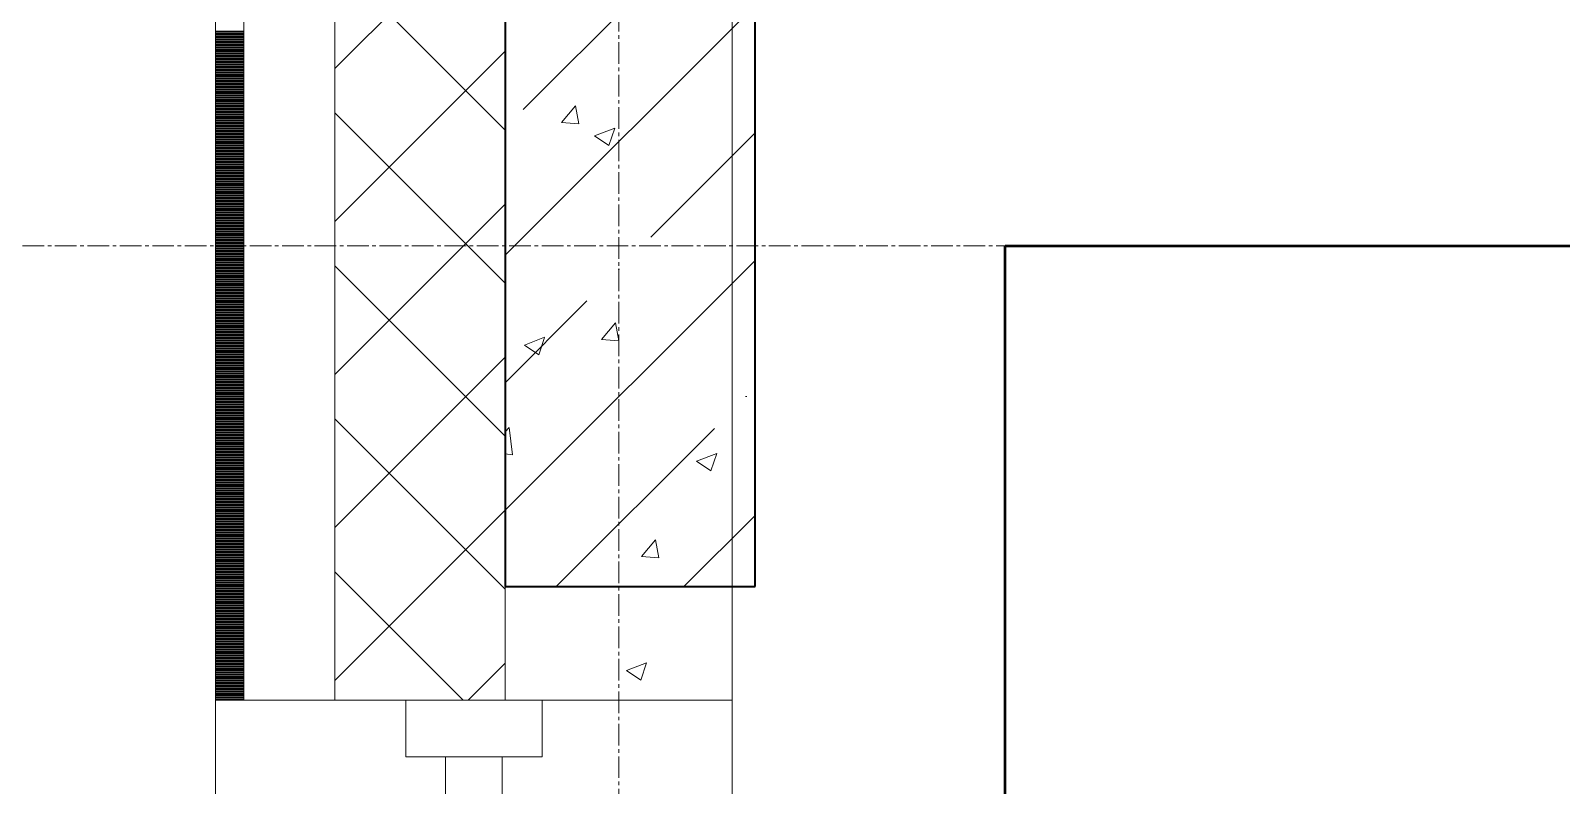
# Model space of a CAD drawing. Header units: millimetres. Extents: x -24360 to 609566, y -391049 to 148426.
# Drawn here: x 193512 to 194859, y 11879 to 12544 of the extents above; entities that cross this region are included whole.
import ezdxf

# ---------------------------------------------------------------- set-up
doc = ezdxf.new("R2010")
doc.units = ezdxf.units.MM
doc.linetypes.add('CENTER2', pattern=[28.575, 19.05, -3.175, 3.175, -3.175])
doc.linetypes.add('HIDDEN2', pattern=[4.7625, 3.175, -1.5875])
for name, color, linetype, lineweight in [('A-Wall_Материал_Газоблок_Контур', 250, 'Continuous', 0), ('АР_Колонны', 70, 'Continuous', 30), ('АР_Окна', 4, 'Continuous', 5), ('АР_Стены ЖБ', 7, 'Continuous', 30), ('АР_Стены ПЕНОблок', 52, 'Continuous', 20), ('АР_Тонкая', 254, 'Continuous', 5), ('АР_Утеплитель', 31, 'Continuous', 0), ('АР_Штриховка', 8, 'Continuous', 0)]:
    doc.layers.add(name, color=color, linetype=linetype, lineweight=lineweight)
doc.layers.add('АР_Оси_РД_100', color=7, linetype='Continuous', lineweight=0, true_color=0x525252)

msp = doc.modelspace()

# ---------------------------------------------------------------- hatches: boundary and pattern name
at = {"layer": 'АР_Штриховка', "linetype": 'Continuous', "lineweight": 5, "true_color": 0x000000}
h = msp.add_hatch(dxfattribs=at)
h.set_pattern_fill('ANSI35', color=18, scale=25, style=0)
h.set_pattern_definition([(45, (194029.4, -14045.81), (-112.2532, 112.2532), []), (45, (194141.65, -14045.81), (-112.2532, 112.2532), [198.4375, -39.6875, 0, -39.6875])])
h.paths.add_polyline_path([(193929.4, 12054.189), (194149.4, 12054.189), (194149.4, 13254.189), (193929.4, 13254.189)], flags=0)

# ---------------------------------------------------------------- linework, layer by layer
at = {"color": 1, "lineweight": 50}
msp.add_lwpolyline([(206042.4, -275.811), (202078.4, -275.811), (202078.4, 9068.189), (202078.4, 9068.189), (194369.596, 9075.338), (194369.596, 12354.189), (202136.4, 12354.189), (202136.4, 24447.189), (205929.4, 24447.189), (205935.661, 19894.309), (205113.4, 19894.309), (205113.4, 18084.189), (205113.4, 11048.189), (214583.4, 11048.189), (214549.4, 12020.189), (220516.4, 12020.189), (220516.4, 11607.189), (221261.4, 11607.189), (221261.4, 8031.189), (220463.4, 8031.189), (220463.4, 7654.189), (205935.4, 7654.189), (205935.4, -275.811)], dxfattribs=at)
at = {"layer": 'A-Wall_Материал_Газоблок_Контур', "color": 18, "linetype": 'Continuous', "lineweight": 0, "true_color": 0x000000}
for p, q in [((193674.4, 11954.189), (193674.4, 9554.189)), ((194129.4, 9554.189), (194129.4, 11954.189))]:
    msp.add_line(p, q, dxfattribs=at)
at = {"layer": 'АР_Колонны', "color": 18, "linetype": 'HIDDEN2', "lineweight": 25, "true_color": 0x000000}
for p, q in [((193929.4, 12054.189), (193929.4, 13254.189)), ((194149.4, 13254.189), (194149.4, 12054.189)), ((194149.4, 12054.189), (193929.4, 12054.189))]:
    msp.add_line(p, q, dxfattribs=at)
at = {"layer": 'АР_Колонны', "color": 18, "linetype": 'Continuous', "lineweight": 30, "true_color": 0x000000}
for p, q in [((193929.4, 13254.189), (193929.4, 12054.189)), ((194149.4, 12054.189), (194149.4, 13254.189)), ((193929.4, 12054.189), (194149.4, 12054.189))]:
    msp.add_line(p, q, dxfattribs=at)
at = {"layer": 'АР_Окна', "color": 18, "linetype": 'Continuous', "lineweight": 5, "true_color": 0x000000}
for p, q in [((193674.4, 11954.189), (193674.4, 9554.189)), ((194129.4, 11954.189), (194129.4, 9554.189))]:
    msp.add_line(p, q, dxfattribs=at)
for points in [[(193961.9, 11904.189), (193961.9, 11954.189), (193841.9, 11954.189), (193841.9, 11904.189)], [(193876.9, 11904.189), (193926.9, 11904.189), (193926.9, 9604.189), (193876.9, 9604.189)]]:
    msp.add_lwpolyline(points, close=True, dxfattribs=at)
at = {"layer": 'АР_Оси_РД_100', "linetype": 'CENTER2'}
msp.add_line((194029.4, -4259.177), (194029.4, 30254.189), dxfattribs=at)
msp.add_lwpolyline([(223584.4, 12354.189), (188574.442, 12354.189), (188074.442, 12204.189)], dxfattribs=at)
at = {"layer": 'АР_Стены ЖБ', "color": 18, "linetype": 'Continuous', "lineweight": 40, "true_color": 0x000000}
for p, q in [((193929.4, 13254.189), (193929.4, 12054.189)), ((194149.4, 12054.189), (194149.4, 13254.189)), ((193929.4, 12054.189), (194149.4, 12054.189))]:
    msp.add_line(p, q, dxfattribs=at)
at = {"layer": 'АР_Стены ПЕНОблок', "color": 18, "linetype": 'Continuous', "lineweight": 20, "true_color": 0x000000}
for p, q in [((193929.4, 13454.189), (193929.4, 11954.189)), ((194129.4, 11954.189), (194129.4, 13454.189)), ((193929.4, 11954.189), (194129.4, 11954.189))]:
    msp.add_line(p, q, dxfattribs=at)
at = {"layer": 'АР_Тонкая', "color": 18, "linetype": 'Continuous', "lineweight": 5, "true_color": 0x000000}
for p, q in [((193674.4, 13454.189), (193674.4, 11954.189)), ((193699.4, 13454.189), (193699.4, 11954.189)), ((193699.4, 11954.189), (193699.4, 13454.189)), ((193779.4, 11954.189), (193779.4, 13454.189)), ((193674.4, 11954.189), (193699.4, 11954.189)), ((193699.4, 11954.189), (193779.4, 11954.189))]:
    msp.add_line(p, q, dxfattribs=at)
at = {"layer": 'АР_Утеплитель', "color": 18, "linetype": 'Continuous', "lineweight": 0, "true_color": 0x000000}
for p, q in [((193779.4, 13454.189), (193779.4, 11954.189)), ((193929.4, 11954.189), (193929.4, 13454.189)), ((193779.4, 11954.189), (193929.4, 11954.189))]:
    msp.add_line(p, q, dxfattribs=at)
at = {"layer": 'АР_Штриховка', "color": 18, "linetype": 'Continuous', "lineweight": 0, "true_color": 0x000000}
for p, q in [((193779.4, 12510.253), (193929.4, 12660.253)), ((193929.4, 12456.142), (193779.4, 12606.142)), ((193674.4, 12543.189), (193699.4, 12543.189)), ((193674.4, 12542.189), (193699.4, 12542.189)), ((193674.4, 12541.189), (193699.4, 12541.189)), ((193674.4, 12540.189), (193699.4, 12540.189)), ((193674.4, 12539.189), (193699.4, 12539.189)), ((193674.4, 12538.189), (193699.4, 12538.189)), ((193674.4, 12537.189), (193699.4, 12537.189)), ((193674.4, 12536.189), (193699.4, 12536.189)), ((193674.4, 12535.189), (193699.4, 12535.189)), ((193674.4, 12534.189), (193699.4, 12534.189)), ((193674.4, 12533.189), (193699.4, 12533.189)), ((193674.4, 12532.189), (193699.4, 12532.189)), ((193674.4, 12531.189), (193699.4, 12531.189)), ((193674.4, 12530.189), (193699.4, 12530.189)), ((193674.4, 12529.189), (193699.4, 12529.189)), ((193674.4, 12528.189), (193699.4, 12528.189)), ((193674.4, 12527.189), (193699.4, 12527.189)), ((193674.4, 12526.189), (193699.4, 12526.189)), ((193674.4, 12525.189), (193699.4, 12525.189)), ((193674.4, 12524.189), (193699.4, 12524.189)), ((193674.4, 12523.189), (193699.4, 12523.189)), ((193674.4, 12522.189), (193699.4, 12522.189)), ((193779.4, 12375.549), (193929.4, 12525.549)), ((193674.4, 12521.189), (193699.4, 12521.189)), ((193674.4, 12520.189), (193699.4, 12520.189)), ((193674.4, 12519.189), (193699.4, 12519.189)), ((193674.4, 12518.189), (193699.4, 12518.189)), ((193674.4, 12517.189), (193699.4, 12517.189)), ((193674.4, 12516.189), (193699.4, 12516.189)), ((193674.4, 12515.189), (193699.4, 12515.189)), ((193674.4, 12514.189), (193699.4, 12514.189)), ((193674.4, 12513.189), (193699.4, 12513.189)), ((193674.4, 12512.189), (193699.4, 12512.189)), ((193674.4, 12511.189), (193699.4, 12511.189)), ((193674.4, 12510.189), (193699.4, 12510.189)), ((193674.4, 12509.189), (193699.4, 12509.189)), ((193674.4, 12508.189), (193699.4, 12508.189)), ((193674.4, 12507.189), (193699.4, 12507.189)), ((193674.4, 12506.189), (193699.4, 12506.189)), ((193674.4, 12505.189), (193699.4, 12505.189)), ((193674.4, 12504.189), (193699.4, 12504.189)), ((193674.4, 12503.189), (193699.4, 12503.189)), ((193674.4, 12502.189), (193699.4, 12502.189)), ((193674.4, 12501.189), (193699.4, 12501.189)), ((193674.4, 12500.189), (193699.4, 12500.189)), ((193674.4, 12499.189), (193699.4, 12499.189)), ((193674.4, 12498.189), (193699.4, 12498.189)), ((193674.4, 12497.189), (193699.4, 12497.189)), ((193674.4, 12496.189), (193699.4, 12496.189)), ((193674.4, 12495.189), (193699.4, 12495.189)), ((193674.4, 12494.189), (193699.4, 12494.189)), ((193674.4, 12493.189), (193699.4, 12493.189)), ((193674.4, 12492.189), (193699.4, 12492.189)), ((193674.4, 12491.189), (193699.4, 12491.189)), ((193674.4, 12490.189), (193699.4, 12490.189)), ((193674.4, 12489.189), (193699.4, 12489.189)), ((193674.4, 12488.189), (193699.4, 12488.189)), ((193674.4, 12487.189), (193699.4, 12487.189)), ((193674.4, 12486.189), (193699.4, 12486.189)), ((193674.4, 12485.189), (193699.4, 12485.189)), ((193674.4, 12484.189), (193699.4, 12484.189)), ((193674.4, 12483.189), (193699.4, 12483.189)), ((193674.4, 12482.189), (193699.4, 12482.189)), ((193674.4, 12481.189), (193699.4, 12481.189)), ((193674.4, 12480.189), (193699.4, 12480.189)), ((193674.4, 12479.189), (193699.4, 12479.189)), ((193674.4, 12478.189), (193699.4, 12478.189)), ((193674.4, 12477.189), (193699.4, 12477.189)), ((193674.4, 12476.189), (193699.4, 12476.189)), ((193674.4, 12475.189), (193699.4, 12475.189)), ((193674.4, 12474.189), (193699.4, 12474.189)), ((193674.4, 12473.189), (193699.4, 12473.189)), ((193674.4, 12472.189), (193699.4, 12472.189)), ((193674.4, 12471.189), (193699.4, 12471.189)), ((193674.4, 12470.189), (193699.4, 12470.189)), ((193674.4, 12469.189), (193699.4, 12469.189)), ((193674.4, 12468.189), (193699.4, 12468.189)), ((193929.4, 12321.438), (193779.4, 12471.438)), ((193979.063, 12462.849), (193991.308, 12477.442)), ((193994.309, 12461.532), (193991.372, 12477.453)), ((193674.4, 12467.189), (193699.4, 12467.189)), ((193674.4, 12466.189), (193699.4, 12466.189)), ((193674.4, 12465.189), (193699.4, 12465.189)), ((193674.4, 12464.189), (193699.4, 12464.189)), ((193674.4, 12463.189), (193699.4, 12463.189)), ((193674.4, 12462.189), (193699.4, 12462.189)), ((193674.4, 12461.189), (193699.4, 12461.189)), ((193674.4, 12460.189), (193699.4, 12460.189)), ((193674.4, 12459.189), (193699.4, 12459.189)), ((193674.4, 12458.189), (193699.4, 12458.189)), ((193674.4, 12457.189), (193699.4, 12457.189)), ((193674.4, 12456.189), (193699.4, 12456.189)), ((193674.4, 12455.189), (193699.4, 12455.189)), ((193979.063, 12462.848), (193994.245, 12461.52)), ((194008.154, 12451.027), (194025.939, 12457.854)), ((194020.783, 12442.487), (194025.933, 12457.836)), ((193674.4, 12454.189), (193699.4, 12454.189)), ((193674.4, 12453.189), (193699.4, 12453.189)), ((193674.4, 12452.189), (193699.4, 12452.189)), ((193674.4, 12451.189), (193699.4, 12451.189)), ((193674.4, 12450.189), (193699.4, 12450.189)), ((193674.4, 12449.189), (193699.4, 12449.189)), ((193674.4, 12448.189), (193699.4, 12448.189)), ((193674.4, 12447.189), (193699.4, 12447.189)), ((193674.4, 12446.189), (193699.4, 12446.189)), ((193674.4, 12445.189), (193699.4, 12445.189)), ((193674.4, 12444.189), (193699.4, 12444.189)), ((193674.4, 12443.189), (193699.4, 12443.189)), ((193674.4, 12442.189), (193699.4, 12442.189)), ((193674.4, 12441.189), (193699.4, 12441.189)), ((194008.146, 12451.01), (194020.781, 12442.488)), ((193674.4, 12440.189), (193699.4, 12440.189)), ((193674.4, 12439.189), (193699.4, 12439.189)), ((193674.4, 12438.189), (193699.4, 12438.189)), ((193674.4, 12437.189), (193699.4, 12437.189)), ((193674.4, 12436.189), (193699.4, 12436.189)), ((193674.4, 12435.189), (193699.4, 12435.189)), ((193674.4, 12434.189), (193699.4, 12434.189)), ((193674.4, 12433.189), (193699.4, 12433.189)), ((193674.4, 12432.189), (193699.4, 12432.189)), ((193674.4, 12431.189), (193699.4, 12431.189)), ((193674.4, 12430.189), (193699.4, 12430.189)), ((193674.4, 12429.189), (193699.4, 12429.189)), ((193674.4, 12428.189), (193699.4, 12428.189)), ((193674.4, 12427.189), (193699.4, 12427.189)), ((193674.4, 12426.189), (193699.4, 12426.189)), ((193674.4, 12425.189), (193699.4, 12425.189)), ((193674.4, 12424.189), (193699.4, 12424.189)), ((193674.4, 12423.189), (193699.4, 12423.189)), ((193674.4, 12422.189), (193699.4, 12422.189)), ((193674.4, 12421.189), (193699.4, 12421.189)), ((193674.4, 12420.189), (193699.4, 12420.189)), ((193674.4, 12419.189), (193699.4, 12419.189)), ((193674.4, 12418.189), (193699.4, 12418.189)), ((193674.4, 12417.189), (193699.4, 12417.189)), ((193674.4, 12416.189), (193699.4, 12416.189)), ((193674.4, 12415.189), (193699.4, 12415.189)), ((193674.4, 12414.189), (193699.4, 12414.189)), ((193674.4, 12413.189), (193699.4, 12413.189)), ((193674.4, 12412.189), (193699.4, 12412.189)), ((193674.4, 12411.189), (193699.4, 12411.189)), ((193674.4, 12410.189), (193699.4, 12410.189)), ((193674.4, 12409.189), (193699.4, 12409.189)), ((193674.4, 12408.189), (193699.4, 12408.189)), ((193674.4, 12407.189), (193699.4, 12407.189)), ((193674.4, 12406.189), (193699.4, 12406.189)), ((193674.4, 12405.189), (193699.4, 12405.189)), ((193674.4, 12404.189), (193699.4, 12404.189)), ((193674.4, 12403.189), (193699.4, 12403.189)), ((193674.4, 12402.189), (193699.4, 12402.189)), ((193674.4, 12401.189), (193699.4, 12401.189)), ((193674.4, 12400.189), (193699.4, 12400.189)), ((193674.4, 12399.189), (193699.4, 12399.189)), ((193674.4, 12398.189), (193699.4, 12398.189)), ((193674.4, 12397.189), (193699.4, 12397.189)), ((193674.4, 12396.189), (193699.4, 12396.189)), ((193674.4, 12395.189), (193699.4, 12395.189)), ((193674.4, 12394.189), (193699.4, 12394.189)), ((193674.4, 12393.189), (193699.4, 12393.189)), ((193674.4, 12392.189), (193699.4, 12392.189)), ((193674.4, 12391.189), (193699.4, 12391.189)), ((193674.4, 12390.189), (193699.4, 12390.189)), ((193674.4, 12389.189), (193699.4, 12389.189)), ((193674.4, 12388.189), (193699.4, 12388.189)), ((193674.4, 12387.189), (193699.4, 12387.189)), ((193779.4, 12240.846), (193929.4, 12390.846)), ((193674.4, 12386.189), (193699.4, 12386.189)), ((193674.4, 12385.189), (193699.4, 12385.189)), ((193674.4, 12384.189), (193699.4, 12384.189)), ((193674.4, 12383.189), (193699.4, 12383.189)), ((193674.4, 12382.189), (193699.4, 12382.189)), ((193674.4, 12381.189), (193699.4, 12381.189)), ((193674.4, 12380.189), (193699.4, 12380.189)), ((193674.4, 12379.189), (193699.4, 12379.189)), ((193674.4, 12378.189), (193699.4, 12378.189)), ((193674.4, 12377.189), (193699.4, 12377.189)), ((193674.4, 12376.189), (193699.4, 12376.189)), ((193674.4, 12375.189), (193699.4, 12375.189)), ((193674.4, 12374.189), (193699.4, 12374.189)), ((193674.4, 12373.189), (193699.4, 12373.189)), ((193674.4, 12372.189), (193699.4, 12372.189)), ((193674.4, 12371.189), (193699.4, 12371.189)), ((193674.4, 12370.189), (193699.4, 12370.189)), ((193674.4, 12369.189), (193699.4, 12369.189)), ((193674.4, 12368.189), (193699.4, 12368.189)), ((193674.4, 12367.189), (193699.4, 12367.189)), ((193674.4, 12366.189), (193699.4, 12366.189)), ((193674.4, 12365.189), (193699.4, 12365.189)), ((193674.4, 12364.189), (193699.4, 12364.189)), ((193674.4, 12363.189), (193699.4, 12363.189)), ((193674.4, 12362.189), (193699.4, 12362.189)), ((193674.4, 12361.189), (193699.4, 12361.189)), ((193674.4, 12360.189), (193699.4, 12360.189)), ((193674.4, 12359.189), (193699.4, 12359.189)), ((193674.4, 12358.189), (193699.4, 12358.189)), ((193674.4, 12357.189), (193699.4, 12357.189)), ((193674.4, 12356.189), (193699.4, 12356.189)), ((193674.4, 12355.189), (193699.4, 12355.189)), ((193674.4, 12354.189), (193699.4, 12354.189)), ((193674.4, 12353.189), (193699.4, 12353.189)), ((193674.4, 12352.189), (193699.4, 12352.189)), ((193674.4, 12351.189), (193699.4, 12351.189)), ((193674.4, 12350.189), (193699.4, 12350.189)), ((193674.4, 12349.189), (193699.4, 12349.189)), ((193674.4, 12348.189), (193699.4, 12348.189)), ((193674.4, 12347.189), (193699.4, 12347.189)), ((193674.4, 12346.189), (193699.4, 12346.189)), ((193674.4, 12345.189), (193699.4, 12345.189)), ((193674.4, 12344.189), (193699.4, 12344.189)), ((193674.4, 12343.189), (193699.4, 12343.189)), ((193674.4, 12342.189), (193699.4, 12342.189)), ((193674.4, 12341.189), (193699.4, 12341.189)), ((193674.4, 12340.189), (193699.4, 12340.189)), ((193674.4, 12339.189), (193699.4, 12339.189)), ((193674.4, 12338.189), (193699.4, 12338.189)), ((193674.4, 12337.189), (193699.4, 12337.189)), ((193674.4, 12336.189), (193699.4, 12336.189)), ((193674.4, 12335.189), (193699.4, 12335.189)), ((193674.4, 12334.189), (193699.4, 12334.189)), ((193674.4, 12333.189), (193699.4, 12333.189)), ((193929.4, 12186.734), (193779.4, 12336.734)), ((193674.4, 12332.189), (193699.4, 12332.189)), ((193674.4, 12331.189), (193699.4, 12331.189)), ((193674.4, 12330.189), (193699.4, 12330.189)), ((193674.4, 12329.189), (193699.4, 12329.189)), ((193674.4, 12328.189), (193699.4, 12328.189)), ((193674.4, 12327.189), (193699.4, 12327.189)), ((193674.4, 12326.189), (193699.4, 12326.189)), ((193674.4, 12325.189), (193699.4, 12325.189)), ((193674.4, 12324.189), (193699.4, 12324.189)), ((193674.4, 12323.189), (193699.4, 12323.189)), ((193674.4, 12322.189), (193699.4, 12322.189)), ((193674.4, 12321.189), (193699.4, 12321.189)), ((193674.4, 12320.189), (193699.4, 12320.189)), ((193674.4, 12319.189), (193699.4, 12319.189)), ((193674.4, 12318.189), (193699.4, 12318.189)), ((193674.4, 12317.189), (193699.4, 12317.189)), ((193674.4, 12316.189), (193699.4, 12316.189)), ((193674.4, 12315.189), (193699.4, 12315.189)), ((193674.4, 12314.189), (193699.4, 12314.189)), ((193674.4, 12313.189), (193699.4, 12313.189)), ((193674.4, 12312.189), (193699.4, 12312.189)), ((193674.4, 12311.189), (193699.4, 12311.189)), ((193674.4, 12310.189), (193699.4, 12310.189)), ((193674.4, 12309.189), (193699.4, 12309.189)), ((193674.4, 12308.189), (193699.4, 12308.189)), ((193674.4, 12307.189), (193699.4, 12307.189)), ((193674.4, 12306.189), (193699.4, 12306.189)), ((193674.4, 12305.189), (193699.4, 12305.189)), ((193674.4, 12304.189), (193699.4, 12304.189)), ((193674.4, 12303.189), (193699.4, 12303.189)), ((193674.4, 12302.189), (193699.4, 12302.189)), ((193674.4, 12301.189), (193699.4, 12301.189)), ((193674.4, 12300.189), (193699.4, 12300.189)), ((193674.4, 12299.189), (193699.4, 12299.189)), ((193674.4, 12298.189), (193699.4, 12298.189)), ((193674.4, 12297.189), (193699.4, 12297.189)), ((193674.4, 12296.189), (193699.4, 12296.189)), ((193674.4, 12295.189), (193699.4, 12295.189)), ((193674.4, 12294.189), (193699.4, 12294.189)), ((193674.4, 12293.189), (193699.4, 12293.189)), ((193674.4, 12292.189), (193699.4, 12292.189)), ((193674.4, 12291.189), (193699.4, 12291.189)), ((193674.4, 12290.189), (193699.4, 12290.189)), ((193674.4, 12289.189), (193699.4, 12289.189)), ((193674.4, 12288.189), (193699.4, 12288.189)), ((193674.4, 12287.189), (193699.4, 12287.189)), ((193674.4, 12286.189), (193699.4, 12286.189)), ((193674.4, 12285.189), (193699.4, 12285.189)), ((193674.4, 12284.189), (193699.4, 12284.189)), ((193674.4, 12283.189), (193699.4, 12283.189)), ((193674.4, 12282.189), (193699.4, 12282.189)), ((193674.4, 12281.189), (193699.4, 12281.189)), ((193674.4, 12280.189), (193699.4, 12280.189)), ((193674.4, 12279.189), (193699.4, 12279.189)), ((194014.307, 12271.792), (194026.552, 12286.385)), ((194029.552, 12270.475), (194026.615, 12286.396)), ((193674.4, 12278.189), (193699.4, 12278.189)), ((193674.4, 12277.189), (193699.4, 12277.189)), ((193674.4, 12276.189), (193699.4, 12276.189)), ((193674.4, 12275.189), (193699.4, 12275.189)), ((193674.4, 12274.189), (193699.4, 12274.189)), ((193674.4, 12273.189), (193699.4, 12273.189)), ((193674.4, 12272.189), (193699.4, 12272.189)), ((193674.4, 12271.189), (193699.4, 12271.189)), ((193674.4, 12270.189), (193699.4, 12270.189)), ((193674.4, 12269.189), (193699.4, 12269.189)), ((193674.4, 12268.189), (193699.4, 12268.189)), ((193674.4, 12267.189), (193699.4, 12267.189)), ((193674.4, 12266.189), (193699.4, 12266.189)), ((193946.344, 12266.822), (193958.979, 12258.3)), ((193946.352, 12266.839), (193964.137, 12273.666)), ((193958.981, 12258.299), (193964.131, 12273.648)), ((194014.307, 12271.792), (194029.489, 12270.463)), ((193674.4, 12265.189), (193699.4, 12265.189)), ((193674.4, 12264.189), (193699.4, 12264.189)), ((193674.4, 12263.189), (193699.4, 12263.189)), ((193674.4, 12262.189), (193699.4, 12262.189)), ((193674.4, 12261.189), (193699.4, 12261.189)), ((193674.4, 12260.189), (193699.4, 12260.189)), ((193674.4, 12259.189), (193699.4, 12259.189)), ((193674.4, 12258.189), (193699.4, 12258.189)), ((193674.4, 12257.189), (193699.4, 12257.189)), ((193674.4, 12256.189), (193699.4, 12256.189)), ((193674.4, 12255.189), (193699.4, 12255.189)), ((193674.4, 12254.189), (193699.4, 12254.189)), ((193674.4, 12253.189), (193699.4, 12253.189)), ((193674.4, 12252.189), (193699.4, 12252.189)), ((193779.4, 12106.142), (193929.4, 12256.142)), ((193674.4, 12251.189), (193699.4, 12251.189)), ((193674.4, 12250.189), (193699.4, 12250.189)), ((193674.4, 12249.189), (193699.4, 12249.189)), ((193674.4, 12248.189), (193699.4, 12248.189)), ((193674.4, 12247.189), (193699.4, 12247.189)), ((193674.4, 12246.189), (193699.4, 12246.189)), ((193674.4, 12245.189), (193699.4, 12245.189)), ((193674.4, 12244.189), (193699.4, 12244.189)), ((193674.4, 12243.189), (193699.4, 12243.189)), ((193674.4, 12242.189), (193699.4, 12242.189)), ((193674.4, 12241.189), (193699.4, 12241.189)), ((193674.4, 12240.189), (193699.4, 12240.189)), ((193674.4, 12239.189), (193699.4, 12239.189)), ((193674.4, 12238.189), (193699.4, 12238.189)), ((193674.4, 12237.189), (193699.4, 12237.189)), ((193674.4, 12236.189), (193699.4, 12236.189)), ((193674.4, 12235.189), (193699.4, 12235.189)), ((193674.4, 12234.189), (193699.4, 12234.189)), ((193674.4, 12233.189), (193699.4, 12233.189)), ((193674.4, 12232.189), (193699.4, 12232.189)), ((193674.4, 12231.189), (193699.4, 12231.189)), ((193674.4, 12230.189), (193699.4, 12230.189)), ((193674.4, 12229.189), (193699.4, 12229.189)), ((193674.4, 12228.189), (193699.4, 12228.189)), ((193674.4, 12227.189), (193699.4, 12227.189)), ((193674.4, 12226.189), (193699.4, 12226.189)), ((193674.4, 12225.189), (193699.4, 12225.189)), ((193674.4, 12224.189), (193699.4, 12224.189)), ((193674.4, 12223.189), (193699.4, 12223.189)), ((193674.4, 12222.189), (193699.4, 12222.189)), ((193674.4, 12221.189), (193699.4, 12221.189)), ((193674.4, 12220.189), (193699.4, 12220.189)), ((193674.4, 12219.189), (193699.4, 12219.189)), ((193674.4, 12218.189), (193699.4, 12218.189)), ((193674.4, 12217.189), (193699.4, 12217.189)), ((193674.4, 12216.189), (193699.4, 12216.189)), ((193674.4, 12215.189), (193699.4, 12215.189)), ((193674.4, 12214.189), (193699.4, 12214.189)), ((193674.4, 12213.189), (193699.4, 12213.189)), ((193674.4, 12212.189), (193699.4, 12212.189)), ((193674.4, 12211.189), (193699.4, 12211.189)), ((193674.4, 12210.189), (193699.4, 12210.189)), ((193674.4, 12209.189), (193699.4, 12209.189)), ((193674.4, 12208.189), (193699.4, 12208.189)), ((193674.4, 12207.189), (193699.4, 12207.189)), ((193674.4, 12206.189), (193699.4, 12206.189)), ((193674.4, 12205.189), (193699.4, 12205.189)), ((193674.4, 12204.189), (193699.4, 12204.189)), ((193674.4, 12203.189), (193699.4, 12203.189)), ((193674.4, 12202.189), (193699.4, 12202.189)), ((193674.4, 12201.189), (193699.4, 12201.189)), ((193674.4, 12200.189), (193699.4, 12200.189)), ((193674.4, 12199.189), (193699.4, 12199.189)), ((193929.4, 12052.03), (193779.4, 12202.03)), ((193674.4, 12198.189), (193699.4, 12198.189)), ((193674.4, 12197.189), (193699.4, 12197.189)), ((193674.4, 12196.189), (193699.4, 12196.189)), ((193674.4, 12195.189), (193699.4, 12195.189)), ((193674.4, 12194.189), (193699.4, 12194.189)), ((193674.4, 12193.189), (193699.4, 12193.189)), ((193674.4, 12192.189), (193699.4, 12192.189)), ((193674.4, 12191.189), (193699.4, 12191.189)), ((193674.4, 12190.189), (193699.4, 12190.189)), ((193674.4, 12189.189), (193699.4, 12189.189)), ((193674.4, 12188.189), (193699.4, 12188.189)), ((193674.4, 12187.189), (193699.4, 12187.189)), ((193674.4, 12186.189), (193699.4, 12186.189)), ((193674.4, 12185.189), (193699.4, 12185.189)), ((193929.4, 12190.528), (193932.961, 12194.24)), ((193935.784, 12170.119), (193932.978, 12194.242)), ((193674.4, 12184.189), (193699.4, 12184.189)), ((193674.4, 12183.189), (193699.4, 12183.189)), ((193674.4, 12182.189), (193699.4, 12182.189)), ((193674.4, 12181.189), (193699.4, 12181.189)), ((193674.4, 12180.189), (193699.4, 12180.189)), ((193674.4, 12179.189), (193699.4, 12179.189)), ((193674.4, 12178.189), (193699.4, 12178.189)), ((193674.4, 12177.189), (193699.4, 12177.189)), ((193674.4, 12176.189), (193699.4, 12176.189)), ((193674.4, 12175.189), (193699.4, 12175.189)), ((193674.4, 12174.189), (193699.4, 12174.189)), ((193674.4, 12173.189), (193699.4, 12173.189)), ((193674.4, 12172.189), (193699.4, 12172.189)), ((194097.966, 12164.574), (194115.751, 12171.401)), ((194110.595, 12156.034), (194115.746, 12171.383)), ((193674.4, 12171.189), (193699.4, 12171.189)), ((193674.4, 12170.189), (193699.4, 12170.189)), ((193674.4, 12169.189), (193699.4, 12169.189)), ((193674.4, 12168.189), (193699.4, 12168.189)), ((193674.4, 12167.189), (193699.4, 12167.189)), ((193674.4, 12166.189), (193699.4, 12166.189)), ((193674.4, 12165.189), (193699.4, 12165.189)), ((193674.4, 12164.189), (193699.4, 12164.189)), ((193674.4, 12163.189), (193699.4, 12163.189)), ((193674.4, 12162.189), (193699.4, 12162.189)), ((193674.4, 12161.189), (193699.4, 12161.189)), ((193674.4, 12160.189), (193699.4, 12160.189)), ((193674.4, 12159.189), (193699.4, 12159.189)), ((193674.4, 12158.189), (193699.4, 12158.189)), ((193929.4, 12171.081), (193935.78, 12170.092)), ((194097.959, 12164.557), (194110.593, 12156.035)), ((193674.4, 12157.189), (193699.4, 12157.189)), ((193674.4, 12156.189), (193699.4, 12156.189)), ((193674.4, 12155.189), (193699.4, 12155.189)), ((193674.4, 12154.189), (193699.4, 12154.189)), ((193674.4, 12153.189), (193699.4, 12153.189)), ((193674.4, 12152.189), (193699.4, 12152.189)), ((193674.4, 12151.189), (193699.4, 12151.189)), ((193674.4, 12150.189), (193699.4, 12150.189)), ((193674.4, 12149.189), (193699.4, 12149.189)), ((193674.4, 12148.189), (193699.4, 12148.189)), ((193674.4, 12147.189), (193699.4, 12147.189)), ((193674.4, 12146.189), (193699.4, 12146.189)), ((193674.4, 12145.189), (193699.4, 12145.189)), ((193674.4, 12144.189), (193699.4, 12144.189)), ((193674.4, 12143.189), (193699.4, 12143.189)), ((193674.4, 12142.189), (193699.4, 12142.189)), ((193674.4, 12141.189), (193699.4, 12141.189)), ((193674.4, 12140.189), (193699.4, 12140.189)), ((193674.4, 12139.189), (193699.4, 12139.189)), ((193674.4, 12138.189), (193699.4, 12138.189)), ((193674.4, 12137.189), (193699.4, 12137.189)), ((193674.4, 12136.189), (193699.4, 12136.189)), ((193674.4, 12135.189), (193699.4, 12135.189)), ((193674.4, 12134.189), (193699.4, 12134.189)), ((193674.4, 12133.189), (193699.4, 12133.189)), ((193674.4, 12132.189), (193699.4, 12132.189)), ((193674.4, 12131.189), (193699.4, 12131.189)), ((193674.4, 12130.189), (193699.4, 12130.189)), ((193674.4, 12129.189), (193699.4, 12129.189)), ((193674.4, 12128.189), (193699.4, 12128.189)), ((193674.4, 12127.189), (193699.4, 12127.189)), ((193674.4, 12126.189), (193699.4, 12126.189)), ((193674.4, 12125.189), (193699.4, 12125.189)), ((193674.4, 12124.189), (193699.4, 12124.189)), ((193674.4, 12123.189), (193699.4, 12123.189)), ((193674.4, 12122.189), (193699.4, 12122.189)), ((193674.4, 12121.189), (193699.4, 12121.189)), ((193674.4, 12120.189), (193699.4, 12120.189)), ((193674.4, 12119.189), (193699.4, 12119.189)), ((193674.4, 12118.189), (193699.4, 12118.189)), ((193779.4, 11971.438), (193929.4, 12121.438)), ((193674.4, 12117.189), (193699.4, 12117.189)), ((193674.4, 12116.189), (193699.4, 12116.189)), ((193674.4, 12115.189), (193699.4, 12115.189)), ((193674.4, 12114.189), (193699.4, 12114.189)), ((193674.4, 12113.189), (193699.4, 12113.189)), ((193674.4, 12112.189), (193699.4, 12112.189)), ((193674.4, 12111.189), (193699.4, 12111.189)), ((193674.4, 12110.189), (193699.4, 12110.189)), ((193674.4, 12109.189), (193699.4, 12109.189)), ((193674.4, 12108.189), (193699.4, 12108.189)), ((193674.4, 12107.189), (193699.4, 12107.189)), ((193674.4, 12106.189), (193699.4, 12106.189)), ((193674.4, 12105.189), (193699.4, 12105.189)), ((193674.4, 12104.189), (193699.4, 12104.189)), ((193674.4, 12103.189), (193699.4, 12103.189)), ((193674.4, 12102.189), (193699.4, 12102.189)), ((193674.4, 12101.189), (193699.4, 12101.189)), ((193674.4, 12100.189), (193699.4, 12100.189)), ((193674.4, 12099.189), (193699.4, 12099.189)), ((193674.4, 12098.189), (193699.4, 12098.189)), ((193674.4, 12097.189), (193699.4, 12097.189)), ((193674.4, 12096.189), (193699.4, 12096.189)), ((193674.4, 12095.189), (193699.4, 12095.189)), ((193674.4, 12094.189), (193699.4, 12094.189)), ((193674.4, 12093.189), (193699.4, 12093.189)), ((193674.4, 12092.189), (193699.4, 12092.189)), ((193674.4, 12091.189), (193699.4, 12091.189)), ((194049.55, 12080.735), (194061.795, 12095.328)), ((194064.794, 12079.418), (194061.857, 12095.339)), ((193674.4, 12090.189), (193699.4, 12090.189)), ((193674.4, 12089.189), (193699.4, 12089.189)), ((193674.4, 12088.189), (193699.4, 12088.189)), ((193674.4, 12087.189), (193699.4, 12087.189)), ((193674.4, 12086.189), (193699.4, 12086.189)), ((193674.4, 12085.189), (193699.4, 12085.189)), ((193674.4, 12084.189), (193699.4, 12084.189)), ((193674.4, 12083.189), (193699.4, 12083.189)), ((193674.4, 12082.189), (193699.4, 12082.189)), ((193674.4, 12081.189), (193699.4, 12081.189)), ((193674.4, 12080.189), (193699.4, 12080.189)), ((193674.4, 12079.189), (193699.4, 12079.189)), ((193674.4, 12078.189), (193699.4, 12078.189)), ((193674.4, 12077.189), (193699.4, 12077.189)), ((194049.55, 12080.735), (194064.732, 12079.407)), ((193674.4, 12076.189), (193699.4, 12076.189)), ((193674.4, 12075.189), (193699.4, 12075.189)), ((193674.4, 12074.189), (193699.4, 12074.189)), ((193674.4, 12073.189), (193699.4, 12073.189)), ((193674.4, 12072.189), (193699.4, 12072.189)), ((193674.4, 12071.189), (193699.4, 12071.189)), ((193674.4, 12070.189), (193699.4, 12070.189)), ((193674.4, 12069.189), (193699.4, 12069.189)), ((193674.4, 12068.189), (193699.4, 12068.189)), ((193674.4, 12067.189), (193699.4, 12067.189)), ((193674.4, 12066.189), (193699.4, 12066.189)), ((193674.4, 12065.189), (193699.4, 12065.189)), ((193674.4, 12064.189), (193699.4, 12064.189)), ((193892.537, 11954.189), (193779.4, 12067.326)), ((193674.4, 12063.189), (193699.4, 12063.189)), ((193674.4, 12062.189), (193699.4, 12062.189)), ((193674.4, 12061.189), (193699.4, 12061.189)), ((193674.4, 12060.189), (193699.4, 12060.189)), ((193674.4, 12059.189), (193699.4, 12059.189)), ((193674.4, 12058.189), (193699.4, 12058.189)), ((193674.4, 12057.189), (193699.4, 12057.189)), ((193674.4, 12056.189), (193699.4, 12056.189)), ((193674.4, 12055.189), (193699.4, 12055.189)), ((193674.4, 12054.189), (193699.4, 12054.189)), ((193674.4, 12053.189), (193699.4, 12053.189)), ((193674.4, 12052.189), (193699.4, 12052.189)), ((193674.4, 12051.189), (193699.4, 12051.189)), ((193674.4, 12050.189), (193699.4, 12050.189)), ((193674.4, 12049.189), (193699.4, 12049.189)), ((193674.4, 12048.189), (193699.4, 12048.189)), ((193674.4, 12047.189), (193699.4, 12047.189)), ((193674.4, 12046.189), (193699.4, 12046.189)), ((193674.4, 12045.189), (193699.4, 12045.189)), ((193674.4, 12044.189), (193699.4, 12044.189)), ((193674.4, 12043.189), (193699.4, 12043.189)), ((193674.4, 12042.189), (193699.4, 12042.189)), ((193674.4, 12041.189), (193699.4, 12041.189)), ((193674.4, 12040.189), (193699.4, 12040.189)), ((193674.4, 12039.189), (193699.4, 12039.189)), ((193674.4, 12038.189), (193699.4, 12038.189)), ((193674.4, 12037.189), (193699.4, 12037.189)), ((193674.4, 12036.189), (193699.4, 12036.189)), ((193674.4, 12035.189), (193699.4, 12035.189)), ((193674.4, 12034.189), (193699.4, 12034.189)), ((193674.4, 12033.189), (193699.4, 12033.189)), ((193674.4, 12032.189), (193699.4, 12032.189)), ((193674.4, 12031.189), (193699.4, 12031.189)), ((193674.4, 12030.189), (193699.4, 12030.189)), ((193674.4, 12029.189), (193699.4, 12029.189)), ((193674.4, 12028.189), (193699.4, 12028.189)), ((193674.4, 12027.189), (193699.4, 12027.189)), ((193674.4, 12026.189), (193699.4, 12026.189)), ((193674.4, 12025.189), (193699.4, 12025.189)), ((193674.4, 12024.189), (193699.4, 12024.189)), ((193674.4, 12023.189), (193699.4, 12023.189)), ((193674.4, 12022.189), (193699.4, 12022.189)), ((193674.4, 12021.189), (193699.4, 12021.189)), ((193674.4, 12020.189), (193699.4, 12020.189)), ((193674.4, 12019.189), (193699.4, 12019.189)), ((193674.4, 12018.189), (193699.4, 12018.189)), ((193674.4, 12017.189), (193699.4, 12017.189)), ((193674.4, 12016.189), (193699.4, 12016.189)), ((193674.4, 12015.189), (193699.4, 12015.189)), ((193674.4, 12014.189), (193699.4, 12014.189)), ((193674.4, 12013.189), (193699.4, 12013.189)), ((193674.4, 12012.189), (193699.4, 12012.189)), ((193674.4, 12011.189), (193699.4, 12011.189)), ((193674.4, 12010.189), (193699.4, 12010.189)), ((193674.4, 12009.189), (193699.4, 12009.189)), ((193674.4, 12008.189), (193699.4, 12008.189)), ((193674.4, 12007.189), (193699.4, 12007.189)), ((193674.4, 12006.189), (193699.4, 12006.189)), ((193674.4, 12005.189), (193699.4, 12005.189)), ((193674.4, 12004.189), (193699.4, 12004.189)), ((193674.4, 12003.189), (193699.4, 12003.189)), ((193674.4, 12002.189), (193699.4, 12002.189)), ((193674.4, 12001.189), (193699.4, 12001.189)), ((193674.4, 12000.189), (193699.4, 12000.189)), ((193674.4, 11999.189), (193699.4, 11999.189)), ((193674.4, 11998.189), (193699.4, 11998.189)), ((193674.4, 11997.189), (193699.4, 11997.189)), ((193674.4, 11996.189), (193699.4, 11996.189)), ((193674.4, 11995.189), (193699.4, 11995.189)), ((193674.4, 11994.189), (193699.4, 11994.189)), ((193674.4, 11993.189), (193699.4, 11993.189)), ((193674.4, 11992.189), (193699.4, 11992.189)), ((193674.4, 11991.189), (193699.4, 11991.189)), ((193674.4, 11990.189), (193699.4, 11990.189)), ((193674.4, 11989.189), (193699.4, 11989.189)), ((193674.4, 11988.189), (193699.4, 11988.189)), ((193674.4, 11987.189), (193699.4, 11987.189)), ((193674.4, 11986.189), (193699.4, 11986.189)), ((193674.4, 11985.189), (193699.4, 11985.189)), ((193674.4, 11984.189), (193699.4, 11984.189)), ((193674.4, 11983.189), (193699.4, 11983.189)), ((193896.854, 11954.189), (193929.4, 11986.734)), ((194036.164, 11980.386), (194053.949, 11987.213)), ((194048.793, 11971.846), (194053.944, 11987.195)), ((193674.4, 11982.189), (193699.4, 11982.189)), ((193674.4, 11981.189), (193699.4, 11981.189)), ((193674.4, 11980.189), (193699.4, 11980.189)), ((193674.4, 11979.189), (193699.4, 11979.189)), ((193674.4, 11978.189), (193699.4, 11978.189)), ((193674.4, 11977.189), (193699.4, 11977.189)), ((193674.4, 11976.189), (193699.4, 11976.189)), ((193674.4, 11975.189), (193699.4, 11975.189)), ((193674.4, 11974.189), (193699.4, 11974.189)), ((193674.4, 11973.189), (193699.4, 11973.189)), ((193674.4, 11972.189), (193699.4, 11972.189)), ((193674.4, 11971.189), (193699.4, 11971.189)), ((193674.4, 11970.189), (193699.4, 11970.189)), ((193674.4, 11969.189), (193699.4, 11969.189)), ((194036.157, 11980.369), (194048.791, 11971.847)), ((193674.4, 11968.189), (193699.4, 11968.189)), ((193674.4, 11967.189), (193699.4, 11967.189)), ((193674.4, 11966.189), (193699.4, 11966.189)), ((193674.4, 11965.189), (193699.4, 11965.189)), ((193674.4, 11964.189), (193699.4, 11964.189)), ((193674.4, 11963.189), (193699.4, 11963.189)), ((193674.4, 11962.189), (193699.4, 11962.189)), ((193674.4, 11961.189), (193699.4, 11961.189)), ((193674.4, 11960.189), (193699.4, 11960.189)), ((193674.4, 11959.189), (193699.4, 11959.189)), ((193674.4, 11958.189), (193699.4, 11958.189)), ((193674.4, 11957.189), (193699.4, 11957.189)), ((193674.4, 11956.189), (193699.4, 11956.189)), ((193674.4, 11955.189), (193699.4, 11955.189)), ((193674.4, 11954.189), (193699.4, 11954.189))]:
    msp.add_line(p, q, dxfattribs=at)

doc.saveas('drawing.dxf')
